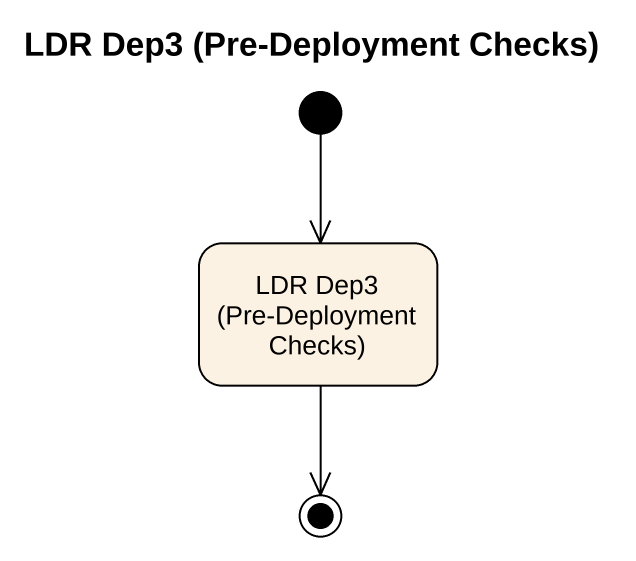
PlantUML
@startuml
title LDR Dep3 (Pre-Deployment Checks)
hide empty description
state "LDR Dep3 (Pre-Deployment Checks)" as LDR_Dep3_Pre_Deployment
[*] --> LDR_Dep3_Pre_Deployment
LDR_Dep3_Pre_Deployment --> [*]
@enduml
